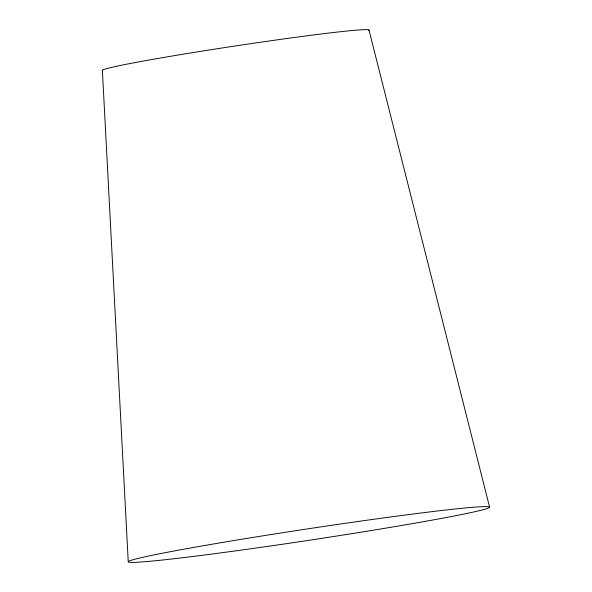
<?xml version="1.0" encoding="UTF-8"?>
<svg xmlns="http://www.w3.org/2000/svg" width="592" height="592" viewBox="0 0 592 592"><rect width="100%" height="100%" fill="white"/><g stroke="black" fill="none" stroke-linecap="round" stroke-linejoin="round"><path stroke-width="0.89" d="M368.994 30.088L489.621 507.24A182.743 5.742 -8.6 0 1 217.264 553.342A182.743 5.742 -8.6 0 1 219.906 542.886A182.743 5.742 -8.6 0 1 489.621 507.24M102.379 70.293L128.242 561.741M102.823 70.611A134.821 4.233 -8.6 0 1 237.015 45.71A134.821 4.233 -8.6 0 1 368.313 30.584"/></g></svg>
